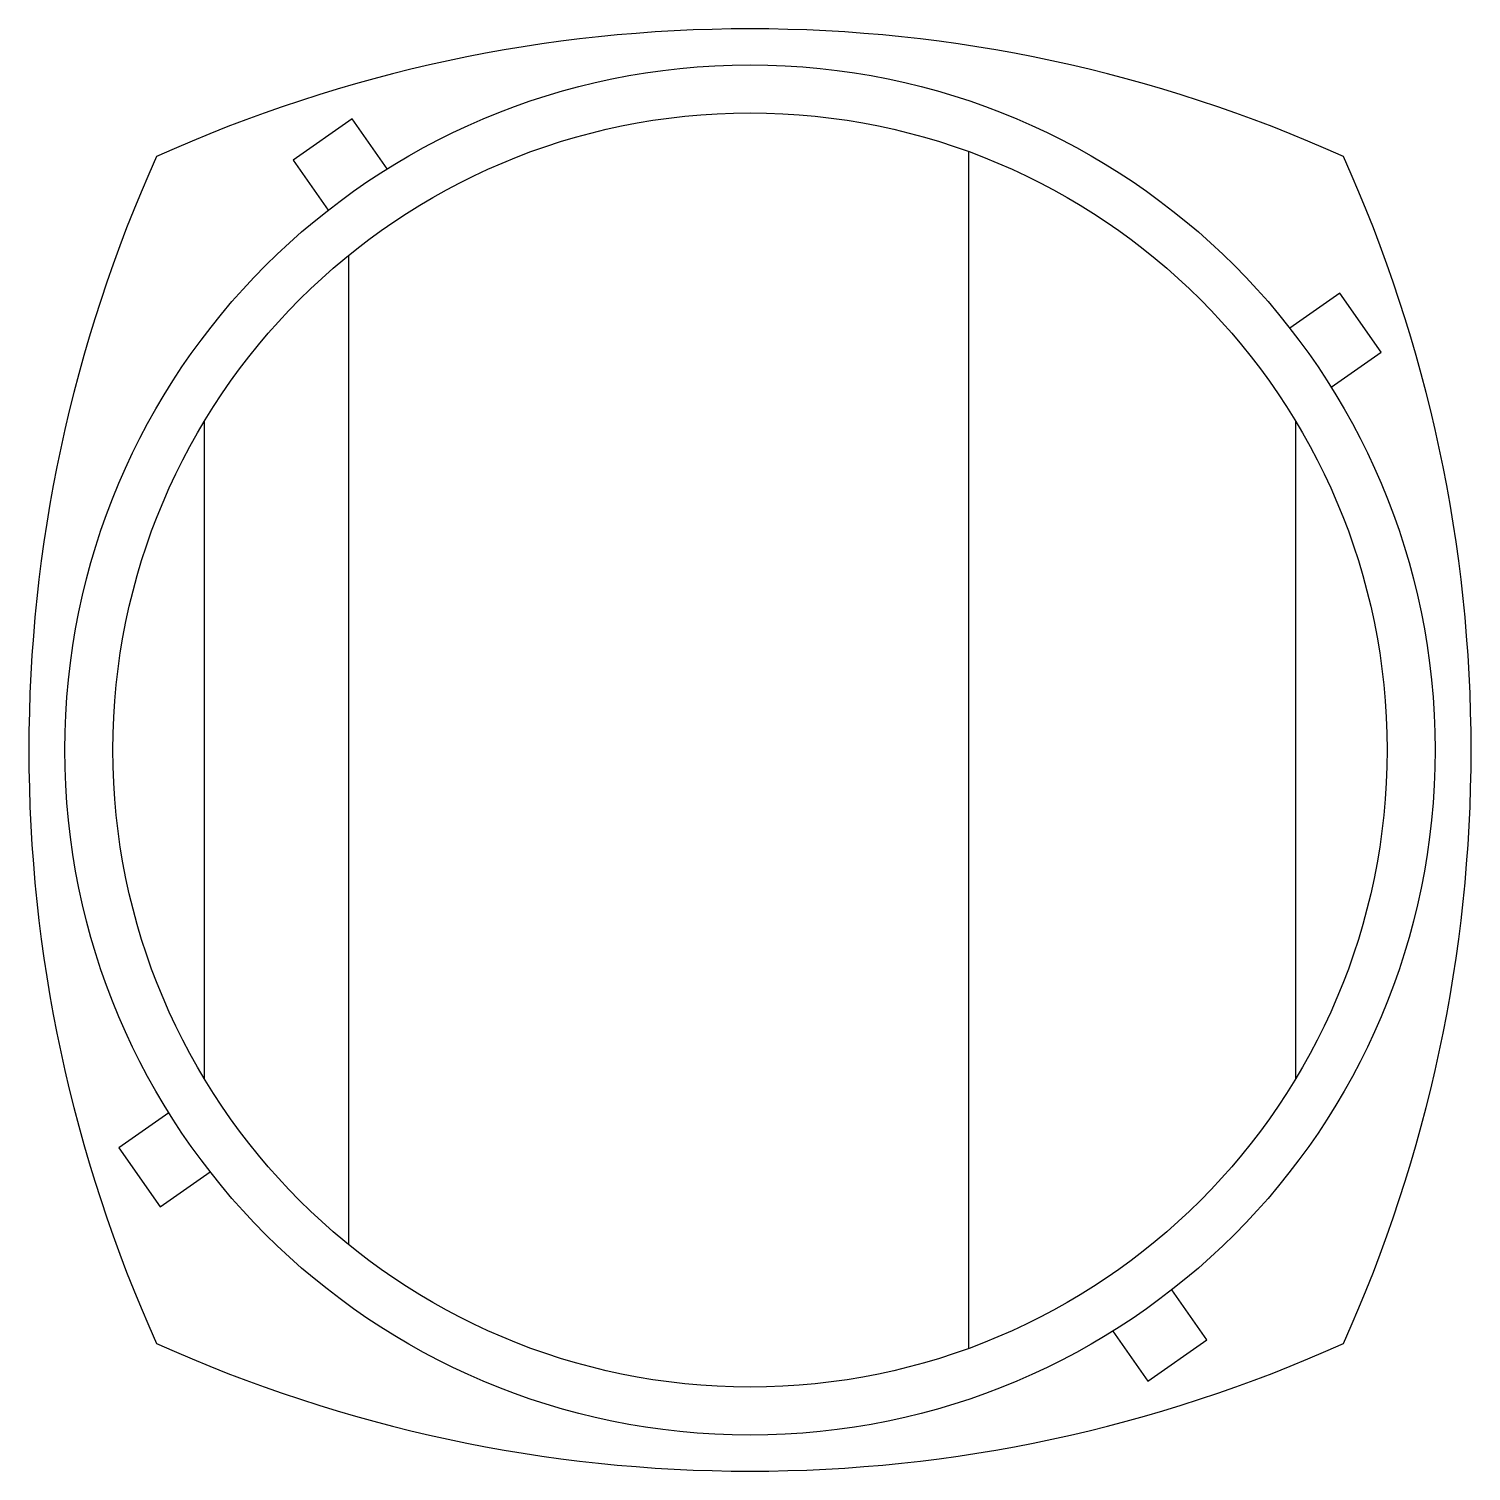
# Model space of a CAD drawing. Header units: millimetres. Extents: x -30 to 30, y -30 to 30.
import ezdxf

# ---------------------------------------------------------------- set-up
doc = ezdxf.new("R2010")
doc.units = ezdxf.units.MM

msp = doc.modelspace()

# ---------------------------------------------------------------- linework, layer by layer
at = {"color": 7, "linetype": 'Continuous', "lineweight": 25}
for p, q in [((-16.552, 26.254), (-19.01, 24.533)), ((-15.096, 24.174), (-16.552, 26.254)), ((9.086, 24.894), (9.086, -24.894)), ((-19.01, 24.533), (-17.553, 22.453)), ((-16.686, -20.587), (-16.686, 20.587)), ((24.533, 19.01), (22.453, 17.553)), ((26.254, 16.552), (24.533, 19.01)), ((24.174, 15.096), (26.254, 16.552)), ((-22.686, -13.696), (-22.686, 13.696)), ((22.686, 13.696), (22.686, -13.696)), ((-24.174, -15.096), (-26.254, -16.552)), ((-26.254, -16.552), (-24.533, -19.01)), ((-24.533, -19.01), (-22.453, -17.553)), ((19.01, -24.533), (17.553, -22.453)), ((15.096, -24.174), (16.552, -26.254)), ((16.552, -26.254), (19.01, -24.533))]:
    msp.add_line(p, q, dxfattribs=at)
for radius in [28.5, 26.5]:
    msp.add_circle((0, 0), radius, dxfattribs=at)
for centre, start, end in [((0, -30), 65.70481, 114.29519), ((30, 0), 155.70481, 204.29519), ((-30, 0), 335.70481, 24.29519), ((0, 30), 245.70481, 294.29519)]:
    msp.add_arc(centre, 60, start, end, dxfattribs=at)

doc.saveas('drawing.dxf')
